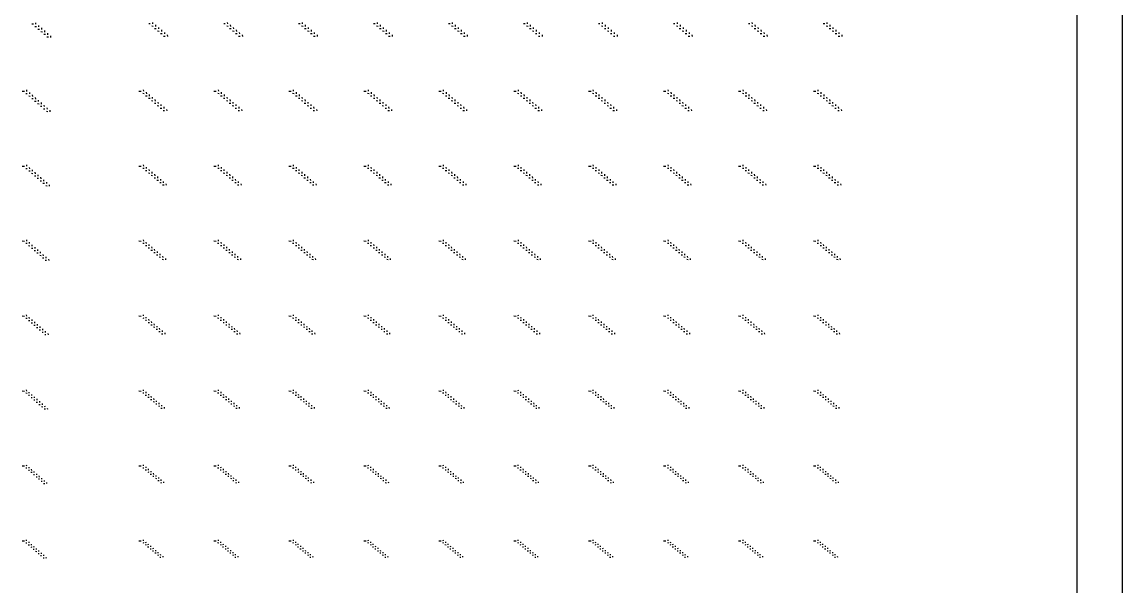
# Model space of a CAD drawing. Extents: x 0 to 300000, y 0 to 300000.
# Drawn here: x 226620 to 300000, y 75286 to 112912 of the extents above; entities that cross this region are included whole.
import ezdxf

# ---------------------------------------------------------------- set-up
doc = ezdxf.new("R2010")
doc.units = 0

msp = doc.modelspace()

# ---------------------------------------------------------------- linework, layer by layer
at = {"color": 7}
for p, q in [((227275, 112795), (227380, 112785)), ((227475, 112620), (227580, 112615)), ((227520, 112865), (227525, 112760)), ((227675, 112445), (227780, 112440)), ((227720, 112690), (227725, 112585)), ((227920, 112515), (227925, 112410)), ((228120, 112340), (228130, 112235)), ((235075, 112815), (235175, 112810)), ((235275, 112650), (235375, 112640)), ((235315, 112890), (235320, 112785)), ((235470, 112480), (235575, 112475)), ((235515, 112725), (235520, 112620)), ((235670, 112315), (235775, 112305)), ((235715, 112555), (235720, 112450)), ((235915, 112390), (235920, 112285)), ((240075, 112815), (240175, 112810)), ((240275, 112650), (240375, 112640)), ((240315, 112890), (240320, 112785)), ((240470, 112480), (240575, 112475)), ((240515, 112725), (240520, 112620)), ((240670, 112315), (240775, 112305)), ((240715, 112555), (240720, 112450)), ((240915, 112390), (240920, 112285)), ((245075, 112815), (245175, 112810)), ((245275, 112650), (245375, 112640)), ((245315, 112890), (245320, 112785)), ((245470, 112480), (245575, 112475)), ((245515, 112725), (245520, 112620)), ((245670, 112315), (245775, 112305)), ((245715, 112555), (245720, 112450)), ((245915, 112390), (245920, 112285)), ((250075, 112815), (250175, 112810)), ((250275, 112650), (250375, 112640)), ((250315, 112890), (250320, 112785)), ((250470, 112480), (250575, 112475)), ((250515, 112725), (250520, 112620)), ((250670, 112315), (250775, 112305)), ((250715, 112555), (250720, 112450)), ((250915, 112390), (250920, 112285)), ((255075, 112815), (255175, 112810)), ((255275, 112650), (255375, 112640)), ((255315, 112890), (255320, 112785)), ((255470, 112480), (255575, 112475)), ((255515, 112725), (255520, 112620)), ((255670, 112315), (255775, 112305)), ((255715, 112555), (255720, 112450)), ((255915, 112390), (255920, 112285)), ((260075, 112815), (260175, 112810)), ((260275, 112650), (260375, 112640)), ((260315, 112890), (260320, 112785)), ((260470, 112480), (260575, 112475)), ((260515, 112725), (260520, 112620)), ((260670, 112315), (260775, 112305)), ((260715, 112555), (260720, 112450)), ((260915, 112390), (260920, 112285)), ((265075, 112815), (265175, 112810)), ((265275, 112650), (265375, 112640)), ((265315, 112890), (265320, 112785)), ((265470, 112480), (265575, 112475)), ((265515, 112725), (265520, 112620)), ((265670, 112315), (265775, 112305)), ((265715, 112555), (265720, 112450)), ((265915, 112390), (265920, 112285)), ((270075, 112815), (270175, 112810)), ((270275, 112650), (270375, 112640)), ((270315, 112890), (270320, 112785)), ((270470, 112480), (270575, 112475)), ((270515, 112725), (270520, 112620)), ((270670, 112315), (270775, 112305)), ((270715, 112555), (270720, 112450)), ((270915, 112390), (270920, 112285)), ((275075, 112815), (275175, 112810)), ((275275, 112650), (275375, 112640)), ((275315, 112890), (275320, 112785)), ((275470, 112480), (275575, 112475)), ((275515, 112725), (275520, 112620)), ((275670, 112315), (275775, 112305)), ((275715, 112555), (275720, 112450)), ((275915, 112390), (275920, 112285)), ((280075, 112815), (280175, 112810)), ((280275, 112650), (280375, 112640)), ((280315, 112890), (280320, 112785)), ((280470, 112480), (280575, 112475)), ((280515, 112725), (280520, 112620)), ((280670, 112315), (280775, 112305)), ((280715, 112555), (280720, 112450)), ((280915, 112390), (280920, 112285)), ((227880, 112270), (227985, 112265)), ((228080, 112095), (228185, 112090)), ((228280, 111920), (228385, 111915)), ((228320, 112165), (228330, 112060)), ((228520, 111990), (228530, 111885)), ((235870, 112145), (235975, 112135)), ((236070, 111975), (236175, 111970)), ((236115, 112220), (236120, 112115)), ((236315, 112055), (236320, 111950)), ((240870, 112145), (240975, 112135)), ((241070, 111975), (241175, 111970)), ((241115, 112220), (241120, 112115)), ((241315, 112055), (241320, 111950)), ((245870, 112145), (245975, 112135)), ((246070, 111975), (246175, 111970)), ((246115, 112220), (246120, 112115)), ((246315, 112055), (246320, 111950)), ((250870, 112145), (250975, 112135)), ((251070, 111975), (251175, 111970)), ((251115, 112220), (251120, 112115)), ((251315, 112055), (251320, 111950)), ((255870, 112145), (255975, 112135)), ((256070, 111975), (256175, 111970)), ((256115, 112220), (256120, 112115)), ((256315, 112055), (256320, 111950)), ((260870, 112145), (260975, 112135)), ((261070, 111975), (261175, 111970)), ((261115, 112220), (261120, 112115)), ((261315, 112055), (261320, 111950)), ((265870, 112145), (265975, 112135)), ((266070, 111975), (266175, 111970)), ((266115, 112220), (266120, 112115)), ((266315, 112055), (266320, 111950)), ((270870, 112145), (270975, 112135)), ((271070, 111975), (271175, 111970)), ((271115, 112220), (271120, 112115)), ((271315, 112055), (271320, 111950)), ((275870, 112145), (275975, 112135)), ((276070, 111975), (276175, 111970)), ((276115, 112220), (276120, 112115)), ((276315, 112055), (276320, 111950)), ((280870, 112145), (280975, 112135)), ((281070, 111975), (281175, 111970)), ((281115, 112220), (281120, 112115)), ((281315, 112055), (281320, 111950)), ((226620, 108305), (226780, 108295)), ((226875, 108150), (226975, 108140)), ((226915, 108385), (226920, 108285)), ((227070, 107980), (227170, 107970)), ((227110, 108215), (227115, 108115)), ((227305, 108045), (227310, 107945)), ((227500, 107875), (227510, 107775)), ((234420, 108305), (234580, 108295)), ((234675, 108155), (234770, 108150)), ((234710, 108390), (234720, 108290)), ((234865, 107990), (234965, 107985)), ((234905, 108230), (234915, 108130)), ((235100, 108065), (235110, 107965)), ((235295, 107900), (235305, 107800)), ((239420, 108305), (239580, 108295)), ((239675, 108155), (239770, 108150)), ((239710, 108390), (239720, 108290)), ((239865, 107990), (239965, 107985)), ((239905, 108230), (239915, 108130)), ((240100, 108065), (240110, 107965)), ((240295, 107900), (240305, 107800)), ((244420, 108305), (244580, 108295)), ((244675, 108155), (244770, 108150)), ((244710, 108390), (244720, 108290)), ((244865, 107990), (244965, 107985)), ((244905, 108230), (244915, 108130)), ((245100, 108065), (245110, 107965)), ((245295, 107900), (245305, 107800)), ((249420, 108305), (249580, 108295)), ((249675, 108155), (249770, 108150)), ((249710, 108390), (249720, 108290)), ((249865, 107990), (249965, 107985)), ((249905, 108230), (249915, 108130)), ((250100, 108065), (250110, 107965)), ((250295, 107900), (250305, 107800)), ((254420, 108305), (254580, 108295)), ((254675, 108155), (254770, 108150)), ((254710, 108390), (254720, 108290)), ((254865, 107990), (254965, 107985)), ((254905, 108230), (254915, 108130)), ((255100, 108065), (255110, 107965)), ((255295, 107900), (255305, 107800)), ((259420, 108305), (259580, 108295)), ((259675, 108155), (259770, 108150)), ((259710, 108390), (259720, 108290)), ((259865, 107990), (259965, 107985)), ((259905, 108230), (259915, 108130)), ((260100, 108065), (260110, 107965)), ((260295, 107900), (260305, 107800)), ((264420, 108305), (264580, 108295)), ((264675, 108155), (264770, 108150)), ((264710, 108390), (264720, 108290)), ((264865, 107990), (264965, 107985)), ((264905, 108230), (264915, 108130)), ((265100, 108065), (265110, 107965)), ((265295, 107900), (265305, 107800)), ((269420, 108305), (269580, 108295)), ((269675, 108155), (269770, 108150)), ((269710, 108390), (269720, 108290)), ((269865, 107990), (269965, 107985)), ((269905, 108230), (269915, 108130)), ((270100, 108065), (270110, 107965)), ((270295, 107900), (270305, 107800)), ((274420, 108305), (274580, 108295)), ((274675, 108155), (274770, 108150)), ((274710, 108390), (274720, 108290)), ((274865, 107990), (274965, 107985)), ((274905, 108230), (274915, 108130)), ((275100, 108065), (275110, 107965)), ((275295, 107900), (275305, 107800)), ((279420, 108305), (279580, 108295)), ((279675, 108155), (279770, 108150)), ((279710, 108390), (279720, 108290)), ((279865, 107990), (279965, 107985)), ((279905, 108230), (279915, 108130)), ((280100, 108065), (280110, 107965)), ((280295, 107900), (280305, 107800)), ((227265, 107810), (227365, 107800)), ((227460, 107640), (227560, 107630)), ((227655, 107470), (227755, 107460)), ((227695, 107705), (227705, 107605)), ((227850, 107300), (227950, 107290)), ((227890, 107535), (227900, 107435)), ((228085, 107365), (228095, 107265)), ((228285, 107195), (228290, 107095)), ((235060, 107830), (235160, 107820)), ((235255, 107665), (235355, 107660)), ((235450, 107500), (235550, 107495)), ((235490, 107740), (235500, 107640)), ((235645, 107340), (235745, 107330)), ((235685, 107575), (235695, 107475)), ((235840, 107175), (235940, 107170)), ((235880, 107410), (235890, 107310)), ((236075, 107250), (236085, 107150)), ((240060, 107830), (240160, 107820)), ((240255, 107665), (240355, 107660)), ((240450, 107500), (240550, 107495)), ((240490, 107740), (240500, 107640)), ((240645, 107340), (240745, 107330)), ((240685, 107575), (240695, 107475)), ((240840, 107175), (240940, 107170)), ((240880, 107410), (240890, 107310)), ((241075, 107250), (241085, 107150)), ((245060, 107830), (245160, 107820)), ((245255, 107665), (245355, 107660)), ((245450, 107500), (245550, 107495)), ((245490, 107740), (245500, 107640)), ((245645, 107340), (245745, 107330)), ((245685, 107575), (245695, 107475)), ((245840, 107175), (245940, 107170)), ((245880, 107410), (245890, 107310)), ((246075, 107250), (246085, 107150)), ((250060, 107830), (250160, 107820)), ((250255, 107665), (250355, 107660)), ((250450, 107500), (250550, 107495)), ((250490, 107740), (250500, 107640)), ((250645, 107340), (250745, 107330)), ((250685, 107575), (250695, 107475)), ((250840, 107175), (250940, 107170)), ((250880, 107410), (250890, 107310)), ((251075, 107250), (251085, 107150)), ((255060, 107830), (255160, 107820)), ((255255, 107665), (255355, 107660)), ((255450, 107500), (255550, 107495)), ((255490, 107740), (255500, 107640)), ((255645, 107340), (255745, 107330)), ((255685, 107575), (255695, 107475)), ((255840, 107175), (255940, 107170)), ((255880, 107410), (255890, 107310)), ((256075, 107250), (256085, 107150)), ((260060, 107830), (260160, 107820)), ((260255, 107665), (260355, 107660)), ((260450, 107500), (260550, 107495)), ((260490, 107740), (260500, 107640)), ((260645, 107340), (260745, 107330)), ((260685, 107575), (260695, 107475)), ((260840, 107175), (260940, 107170)), ((260880, 107410), (260890, 107310)), ((261075, 107250), (261085, 107150)), ((265060, 107830), (265160, 107820)), ((265255, 107665), (265355, 107660)), ((265450, 107500), (265550, 107495)), ((265490, 107740), (265500, 107640)), ((265645, 107340), (265745, 107330)), ((265685, 107575), (265695, 107475)), ((265840, 107175), (265940, 107170)), ((265880, 107410), (265890, 107310)), ((266075, 107250), (266085, 107150)), ((270060, 107830), (270160, 107820)), ((270255, 107665), (270355, 107660)), ((270450, 107500), (270550, 107495)), ((270490, 107740), (270500, 107640)), ((270645, 107340), (270745, 107330)), ((270685, 107575), (270695, 107475)), ((270840, 107175), (270940, 107170)), ((270880, 107410), (270890, 107310)), ((271075, 107250), (271085, 107150)), ((275060, 107830), (275160, 107820)), ((275255, 107665), (275355, 107660)), ((275450, 107500), (275550, 107495)), ((275490, 107740), (275500, 107640)), ((275645, 107340), (275745, 107330)), ((275685, 107575), (275695, 107475)), ((275840, 107175), (275940, 107170)), ((275880, 107410), (275890, 107310)), ((276075, 107250), (276085, 107150)), ((280060, 107830), (280160, 107820)), ((280255, 107665), (280355, 107660)), ((280450, 107500), (280550, 107495)), ((280490, 107740), (280500, 107640)), ((280645, 107340), (280745, 107330)), ((280685, 107575), (280695, 107475)), ((280840, 107175), (280940, 107170)), ((280880, 107410), (280890, 107310)), ((281075, 107250), (281085, 107150)), ((228050, 107130), (228145, 107120)), ((228245, 106960), (228345, 106950)), ((228480, 107025), (228485, 106925)), ((236035, 107010), (236135, 107005)), ((236270, 107085), (236280, 106985)), ((241035, 107010), (241135, 107005)), ((241270, 107085), (241280, 106985)), ((246035, 107010), (246135, 107005)), ((246270, 107085), (246280, 106985)), ((251035, 107010), (251135, 107005)), ((251270, 107085), (251280, 106985)), ((256035, 107010), (256135, 107005)), ((256270, 107085), (256280, 106985)), ((261035, 107010), (261135, 107005)), ((261270, 107085), (261280, 106985)), ((266035, 107010), (266135, 107005)), ((266270, 107085), (266280, 106985)), ((271035, 107010), (271135, 107005)), ((271270, 107085), (271280, 106985)), ((276035, 107010), (276135, 107005)), ((276270, 107085), (276280, 106985)), ((281035, 107010), (281135, 107005)), ((281270, 107085), (281280, 106985)), ((226620, 103305), (226780, 103295)), ((226875, 103150), (226970, 103145)), ((226910, 103380), (226920, 103285)), ((227065, 102985), (227160, 102980)), ((227100, 103215), (227110, 103120)), ((227255, 102820), (227350, 102815)), ((227290, 103050), (227300, 102955)), ((227485, 102885), (227490, 102790)), ((234420, 103305), (234580, 103295)), ((234675, 103160), (234765, 103155)), ((234710, 103390), (234715, 103295)), ((234860, 103000), (234955, 102995)), ((234900, 103230), (234905, 103135)), ((235050, 102840), (235145, 102835)), ((235090, 103070), (235095, 102975)), ((235280, 102910), (235285, 102815)), ((235470, 102750), (235475, 102660)), ((239420, 103305), (239580, 103295)), ((239675, 103160), (239765, 103155)), ((239710, 103390), (239715, 103295)), ((239860, 103000), (239955, 102995)), ((239900, 103230), (239905, 103135)), ((240050, 102840), (240145, 102835)), ((240090, 103070), (240095, 102975)), ((240280, 102910), (240285, 102815)), ((240470, 102750), (240475, 102660)), ((244420, 103305), (244580, 103295)), ((244675, 103160), (244765, 103155)), ((244710, 103390), (244715, 103295)), ((244860, 103000), (244955, 102995)), ((244900, 103230), (244905, 103135)), ((245050, 102840), (245145, 102835)), ((245090, 103070), (245095, 102975)), ((245280, 102910), (245285, 102815)), ((245470, 102750), (245475, 102660)), ((249420, 103305), (249580, 103295)), ((249675, 103160), (249765, 103155)), ((249710, 103390), (249715, 103295)), ((249860, 103000), (249955, 102995)), ((249900, 103230), (249905, 103135)), ((250050, 102840), (250145, 102835)), ((250090, 103070), (250095, 102975)), ((250280, 102910), (250285, 102815)), ((250470, 102750), (250475, 102660)), ((254420, 103305), (254580, 103295)), ((254675, 103160), (254765, 103155)), ((254710, 103390), (254715, 103295)), ((254860, 103000), (254955, 102995)), ((254900, 103230), (254905, 103135)), ((255050, 102840), (255145, 102835)), ((255090, 103070), (255095, 102975)), ((255280, 102910), (255285, 102815)), ((255470, 102750), (255475, 102660)), ((259420, 103305), (259580, 103295)), ((259675, 103160), (259765, 103155)), ((259710, 103390), (259715, 103295)), ((259860, 103000), (259955, 102995)), ((259900, 103230), (259905, 103135)), ((260050, 102840), (260145, 102835)), ((260090, 103070), (260095, 102975)), ((260280, 102910), (260285, 102815)), ((260470, 102750), (260475, 102660)), ((264420, 103305), (264580, 103295)), ((264675, 103160), (264765, 103155)), ((264710, 103390), (264715, 103295)), ((264860, 103000), (264955, 102995)), ((264900, 103230), (264905, 103135)), ((265050, 102840), (265145, 102835)), ((265090, 103070), (265095, 102975)), ((265280, 102910), (265285, 102815)), ((265470, 102750), (265475, 102660)), ((269420, 103305), (269580, 103295)), ((269675, 103160), (269765, 103155)), ((269710, 103390), (269715, 103295)), ((269860, 103000), (269955, 102995)), ((269900, 103230), (269905, 103135)), ((270050, 102840), (270145, 102835)), ((270090, 103070), (270095, 102975)), ((270280, 102910), (270285, 102815)), ((270470, 102750), (270475, 102660)), ((274420, 103305), (274580, 103295)), ((274675, 103160), (274765, 103155)), ((274710, 103390), (274715, 103295)), ((274860, 103000), (274955, 102995)), ((274900, 103230), (274905, 103135)), ((275050, 102840), (275145, 102835)), ((275090, 103070), (275095, 102975)), ((275280, 102910), (275285, 102815)), ((275470, 102750), (275475, 102660)), ((279420, 103305), (279580, 103295)), ((279675, 103160), (279765, 103155)), ((279710, 103390), (279715, 103295)), ((279860, 103000), (279955, 102995)), ((279900, 103230), (279905, 103135)), ((280050, 102840), (280145, 102835)), ((280090, 103070), (280095, 102975)), ((280280, 102910), (280285, 102815)), ((280470, 102750), (280475, 102660)), ((227445, 102655), (227540, 102650)), ((227635, 102490), (227730, 102485)), ((227675, 102720), (227680, 102625)), ((227825, 102325), (227920, 102320)), ((227865, 102555), (227870, 102460)), ((228015, 102160), (228110, 102155)), ((228055, 102390), (228060, 102295)), ((228245, 102225), (228250, 102130)), ((228435, 102055), (228440, 101960)), ((235240, 102685), (235335, 102675)), ((235430, 102525), (235525, 102515)), ((235620, 102365), (235715, 102360)), ((235660, 102595), (235665, 102500)), ((235810, 102205), (235905, 102200)), ((235850, 102435), (235855, 102340)), ((236000, 102045), (236095, 102040)), ((236040, 102275), (236045, 102180)), ((236225, 102115), (236235, 102020)), ((240240, 102685), (240335, 102675)), ((240430, 102525), (240525, 102515)), ((240620, 102365), (240715, 102360)), ((240660, 102595), (240665, 102500)), ((240810, 102205), (240905, 102200)), ((240850, 102435), (240855, 102340)), ((241000, 102045), (241095, 102040)), ((241040, 102275), (241045, 102180)), ((241225, 102115), (241235, 102020)), ((245240, 102685), (245335, 102675)), ((245430, 102525), (245525, 102515)), ((245620, 102365), (245715, 102360)), ((245660, 102595), (245665, 102500)), ((245810, 102205), (245905, 102200)), ((245850, 102435), (245855, 102340)), ((246000, 102045), (246095, 102040)), ((246040, 102275), (246045, 102180)), ((246225, 102115), (246235, 102020)), ((250240, 102685), (250335, 102675)), ((250430, 102525), (250525, 102515)), ((250620, 102365), (250715, 102360)), ((250660, 102595), (250665, 102500)), ((250810, 102205), (250905, 102200)), ((250850, 102435), (250855, 102340)), ((251000, 102045), (251095, 102040)), ((251040, 102275), (251045, 102180)), ((251225, 102115), (251235, 102020)), ((255240, 102685), (255335, 102675)), ((255430, 102525), (255525, 102515)), ((255620, 102365), (255715, 102360)), ((255660, 102595), (255665, 102500)), ((255810, 102205), (255905, 102200)), ((255850, 102435), (255855, 102340)), ((256000, 102045), (256095, 102040)), ((256040, 102275), (256045, 102180)), ((256225, 102115), (256235, 102020)), ((260240, 102685), (260335, 102675)), ((260430, 102525), (260525, 102515)), ((260620, 102365), (260715, 102360)), ((260660, 102595), (260665, 102500)), ((260810, 102205), (260905, 102200)), ((260850, 102435), (260855, 102340)), ((261000, 102045), (261095, 102040)), ((261040, 102275), (261045, 102180)), ((261225, 102115), (261235, 102020)), ((265240, 102685), (265335, 102675)), ((265430, 102525), (265525, 102515)), ((265620, 102365), (265715, 102360)), ((265660, 102595), (265665, 102500)), ((265810, 102205), (265905, 102200)), ((265850, 102435), (265855, 102340)), ((266000, 102045), (266095, 102040)), ((266040, 102275), (266045, 102180)), ((266225, 102115), (266235, 102020)), ((270240, 102685), (270335, 102675)), ((270430, 102525), (270525, 102515)), ((270620, 102365), (270715, 102360)), ((270660, 102595), (270665, 102500)), ((270810, 102205), (270905, 102200)), ((270850, 102435), (270855, 102340)), ((271000, 102045), (271095, 102040)), ((271040, 102275), (271045, 102180)), ((271225, 102115), (271235, 102020)), ((275240, 102685), (275335, 102675)), ((275430, 102525), (275525, 102515)), ((275620, 102365), (275715, 102360)), ((275660, 102595), (275665, 102500)), ((275810, 102205), (275905, 102200)), ((275850, 102435), (275855, 102340)), ((276000, 102045), (276095, 102040)), ((276040, 102275), (276045, 102180)), ((276225, 102115), (276235, 102020)), ((280240, 102685), (280335, 102675)), ((280430, 102525), (280525, 102515)), ((280620, 102365), (280715, 102360)), ((280660, 102595), (280665, 102500)), ((280810, 102205), (280905, 102200)), ((280850, 102435), (280855, 102340)), ((281000, 102045), (281095, 102040)), ((281040, 102275), (281045, 102180)), ((281225, 102115), (281235, 102020)), ((228205, 101995), (228300, 101985)), ((226910, 98380), (226915, 98290)), ((234710, 98385), (234715, 98295)), ((239710, 98385), (239715, 98295)), ((244710, 98385), (244715, 98295)), ((249710, 98385), (249715, 98295)), ((254710, 98385), (254715, 98295)), ((259710, 98385), (259715, 98295)), ((264710, 98385), (264715, 98295)), ((269710, 98385), (269715, 98295)), ((274710, 98385), (274715, 98295)), ((279710, 98385), (279715, 98295)), ((226620, 98305), (226780, 98295)), ((226875, 98155), (226965, 98150)), ((227060, 97995), (227150, 97990)), ((227095, 98215), (227100, 98130)), ((227245, 97835), (227335, 97830)), ((227280, 98055), (227285, 97965)), ((227430, 97675), (227520, 97665)), ((227465, 97895), (227470, 97805)), ((227650, 97735), (227655, 97645)), ((234420, 98305), (234580, 98295)), ((234670, 98165), (234760, 98160)), ((234855, 98010), (234945, 98005)), ((234890, 98230), (234900, 98140)), ((235040, 97855), (235130, 97850)), ((235075, 98075), (235085, 97985)), ((235225, 97700), (235315, 97695)), ((235260, 97920), (235270, 97830)), ((235445, 97765), (235450, 97675)), ((235630, 97610), (235635, 97520)), ((239420, 98305), (239580, 98295)), ((239670, 98165), (239760, 98160)), ((239855, 98010), (239945, 98005)), ((239890, 98230), (239900, 98140)), ((240040, 97855), (240130, 97850)), ((240075, 98075), (240085, 97985)), ((240225, 97700), (240315, 97695)), ((240260, 97920), (240270, 97830)), ((240445, 97765), (240450, 97675)), ((240630, 97610), (240635, 97520)), ((244420, 98305), (244580, 98295)), ((244670, 98165), (244760, 98160)), ((244855, 98010), (244945, 98005)), ((244890, 98230), (244900, 98140)), ((245040, 97855), (245130, 97850)), ((245075, 98075), (245085, 97985)), ((245225, 97700), (245315, 97695)), ((245260, 97920), (245270, 97830)), ((245445, 97765), (245450, 97675)), ((245630, 97610), (245635, 97520)), ((249420, 98305), (249580, 98295)), ((249670, 98165), (249760, 98160)), ((249855, 98010), (249945, 98005)), ((249890, 98230), (249900, 98140)), ((250040, 97855), (250130, 97850)), ((250075, 98075), (250085, 97985)), ((250225, 97700), (250315, 97695)), ((250260, 97920), (250270, 97830)), ((250445, 97765), (250450, 97675)), ((250630, 97610), (250635, 97520)), ((254420, 98305), (254580, 98295)), ((254670, 98165), (254760, 98160)), ((254855, 98010), (254945, 98005)), ((254890, 98230), (254900, 98140)), ((255040, 97855), (255130, 97850)), ((255075, 98075), (255085, 97985)), ((255225, 97700), (255315, 97695)), ((255260, 97920), (255270, 97830)), ((255445, 97765), (255450, 97675)), ((255630, 97610), (255635, 97520)), ((259420, 98305), (259580, 98295)), ((259670, 98165), (259760, 98160)), ((259855, 98010), (259945, 98005)), ((259890, 98230), (259900, 98140)), ((260040, 97855), (260130, 97850)), ((260075, 98075), (260085, 97985)), ((260225, 97700), (260315, 97695)), ((260260, 97920), (260270, 97830)), ((260445, 97765), (260450, 97675)), ((260630, 97610), (260635, 97520)), ((264420, 98305), (264580, 98295)), ((264670, 98165), (264760, 98160)), ((264855, 98010), (264945, 98005)), ((264890, 98230), (264900, 98140)), ((265040, 97855), (265130, 97850)), ((265075, 98075), (265085, 97985)), ((265225, 97700), (265315, 97695)), ((265260, 97920), (265270, 97830)), ((265445, 97765), (265450, 97675)), ((265630, 97610), (265635, 97520)), ((269420, 98305), (269580, 98295)), ((269670, 98165), (269760, 98160)), ((269855, 98010), (269945, 98005)), ((269890, 98230), (269900, 98140)), ((270040, 97855), (270130, 97850)), ((270075, 98075), (270085, 97985)), ((270225, 97700), (270315, 97695)), ((270260, 97920), (270270, 97830)), ((270445, 97765), (270450, 97675)), ((270630, 97610), (270635, 97520)), ((274420, 98305), (274580, 98295)), ((274670, 98165), (274760, 98160)), ((274855, 98010), (274945, 98005)), ((274890, 98230), (274900, 98140)), ((275040, 97855), (275130, 97850)), ((275075, 98075), (275085, 97985)), ((275225, 97700), (275315, 97695)), ((275260, 97920), (275270, 97830)), ((275445, 97765), (275450, 97675)), ((275630, 97610), (275635, 97520)), ((279420, 98305), (279580, 98295)), ((279670, 98165), (279760, 98160)), ((279855, 98010), (279945, 98005)), ((279890, 98230), (279900, 98140)), ((280040, 97855), (280130, 97850)), ((280075, 98075), (280085, 97985)), ((280225, 97700), (280315, 97695)), ((280260, 97920), (280270, 97830)), ((280445, 97765), (280450, 97675)), ((280630, 97610), (280635, 97520)), ((227615, 97515), (227705, 97505)), ((227800, 97350), (227890, 97345)), ((227835, 97575), (227840, 97485)), ((227985, 97190), (228075, 97185)), ((228020, 97410), (228025, 97320)), ((228170, 97030), (228260, 97025)), ((228205, 97250), (228215, 97160)), ((228390, 97090), (228400, 97000)), ((235410, 97545), (235500, 97540)), ((235595, 97390), (235685, 97385)), ((235780, 97235), (235870, 97230)), ((235815, 97455), (235820, 97365)), ((235965, 97080), (236055, 97075)), ((236000, 97300), (236005, 97210)), ((236185, 97145), (236190, 97055)), ((240410, 97545), (240500, 97540)), ((240595, 97390), (240685, 97385)), ((240780, 97235), (240870, 97230)), ((240815, 97455), (240820, 97365)), ((240965, 97080), (241055, 97075)), ((241000, 97300), (241005, 97210)), ((241185, 97145), (241190, 97055)), ((245410, 97545), (245500, 97540)), ((245595, 97390), (245685, 97385)), ((245780, 97235), (245870, 97230)), ((245815, 97455), (245820, 97365)), ((245965, 97080), (246055, 97075)), ((246000, 97300), (246005, 97210)), ((246185, 97145), (246190, 97055)), ((250410, 97545), (250500, 97540)), ((250595, 97390), (250685, 97385)), ((250780, 97235), (250870, 97230)), ((250815, 97455), (250820, 97365)), ((250965, 97080), (251055, 97075)), ((251000, 97300), (251005, 97210)), ((251185, 97145), (251190, 97055)), ((255410, 97545), (255500, 97540)), ((255595, 97390), (255685, 97385)), ((255780, 97235), (255870, 97230)), ((255815, 97455), (255820, 97365)), ((255965, 97080), (256055, 97075)), ((256000, 97300), (256005, 97210)), ((256185, 97145), (256190, 97055)), ((260410, 97545), (260500, 97540)), ((260595, 97390), (260685, 97385)), ((260780, 97235), (260870, 97230)), ((260815, 97455), (260820, 97365)), ((260965, 97080), (261055, 97075)), ((261000, 97300), (261005, 97210)), ((261185, 97145), (261190, 97055)), ((265410, 97545), (265500, 97540)), ((265595, 97390), (265685, 97385)), ((265780, 97235), (265870, 97230)), ((265815, 97455), (265820, 97365)), ((265965, 97080), (266055, 97075)), ((266000, 97300), (266005, 97210)), ((266185, 97145), (266190, 97055)), ((270410, 97545), (270500, 97540)), ((270595, 97390), (270685, 97385)), ((270780, 97235), (270870, 97230)), ((270815, 97455), (270820, 97365)), ((270965, 97080), (271055, 97075)), ((271000, 97300), (271005, 97210)), ((271185, 97145), (271190, 97055)), ((275410, 97545), (275500, 97540)), ((275595, 97390), (275685, 97385)), ((275780, 97235), (275870, 97230)), ((275815, 97455), (275820, 97365)), ((275965, 97080), (276055, 97075)), ((276000, 97300), (276005, 97210)), ((276185, 97145), (276190, 97055)), ((280410, 97545), (280500, 97540)), ((280595, 97390), (280685, 97385)), ((280780, 97235), (280870, 97230)), ((280815, 97455), (280820, 97365)), ((280965, 97080), (281055, 97075)), ((281000, 97300), (281005, 97210)), ((281185, 97145), (281190, 97055)), ((226620, 93305), (226780, 93295)), ((226905, 93375), (226915, 93290)), ((227085, 93220), (227095, 93135)), ((234420, 93305), (234580, 93295)), ((234705, 93385), (234710, 93300)), ((234885, 93230), (234890, 93150)), ((239420, 93305), (239580, 93295)), ((239705, 93385), (239710, 93300)), ((239885, 93230), (239890, 93150)), ((244420, 93305), (244580, 93295)), ((244705, 93385), (244710, 93300)), ((244885, 93230), (244890, 93150)), ((249420, 93305), (249580, 93295)), ((249705, 93385), (249710, 93300)), ((249885, 93230), (249890, 93150)), ((254420, 93305), (254580, 93295)), ((254705, 93385), (254710, 93300)), ((254885, 93230), (254890, 93150)), ((259420, 93305), (259580, 93295)), ((259705, 93385), (259710, 93300)), ((259885, 93230), (259890, 93150)), ((264420, 93305), (264580, 93295)), ((264705, 93385), (264710, 93300)), ((264885, 93230), (264890, 93150)), ((269420, 93305), (269580, 93295)), ((269705, 93385), (269710, 93300)), ((269885, 93230), (269890, 93150)), ((274420, 93305), (274580, 93295)), ((274705, 93385), (274710, 93300)), ((274885, 93230), (274890, 93150)), ((279420, 93305), (279580, 93295)), ((279705, 93385), (279710, 93300)), ((279885, 93230), (279890, 93150)), ((226875, 93160), (226960, 93155)), ((227055, 93005), (227140, 93000)), ((227235, 92850), (227320, 92840)), ((227265, 93060), (227275, 92980)), ((227415, 92690), (227500, 92685)), ((227445, 92905), (227455, 92820)), ((227595, 92535), (227680, 92530)), ((227630, 92750), (227635, 92665)), ((227810, 92595), (227815, 92510)), ((234670, 93170), (234755, 93165)), ((234850, 93020), (234935, 93010)), ((235030, 92870), (235115, 92860)), ((235065, 93080), (235070, 92995)), ((235210, 92715), (235295, 92710)), ((235245, 92930), (235250, 92845)), ((235390, 92565), (235475, 92560)), ((235425, 92780), (235430, 92695)), ((235605, 92630), (235610, 92545)), ((235780, 92480), (235790, 92395)), ((239670, 93170), (239755, 93165)), ((239850, 93020), (239935, 93010)), ((240030, 92870), (240115, 92860)), ((240065, 93080), (240070, 92995)), ((240210, 92715), (240295, 92710)), ((240245, 92930), (240250, 92845)), ((240390, 92565), (240475, 92560)), ((240425, 92780), (240430, 92695)), ((240605, 92630), (240610, 92545)), ((240780, 92480), (240790, 92395)), ((244670, 93170), (244755, 93165)), ((244850, 93020), (244935, 93010)), ((245030, 92870), (245115, 92860)), ((245065, 93080), (245070, 92995)), ((245210, 92715), (245295, 92710)), ((245245, 92930), (245250, 92845)), ((245390, 92565), (245475, 92560)), ((245425, 92780), (245430, 92695)), ((245605, 92630), (245610, 92545)), ((245780, 92480), (245790, 92395)), ((249670, 93170), (249755, 93165)), ((249850, 93020), (249935, 93010)), ((250030, 92870), (250115, 92860)), ((250065, 93080), (250070, 92995)), ((250210, 92715), (250295, 92710)), ((250245, 92930), (250250, 92845)), ((250390, 92565), (250475, 92560)), ((250425, 92780), (250430, 92695)), ((250605, 92630), (250610, 92545)), ((250780, 92480), (250790, 92395)), ((254670, 93170), (254755, 93165)), ((254850, 93020), (254935, 93010)), ((255030, 92870), (255115, 92860)), ((255065, 93080), (255070, 92995)), ((255210, 92715), (255295, 92710)), ((255245, 92930), (255250, 92845)), ((255390, 92565), (255475, 92560)), ((255425, 92780), (255430, 92695)), ((255605, 92630), (255610, 92545)), ((255780, 92480), (255790, 92395)), ((259670, 93170), (259755, 93165)), ((259850, 93020), (259935, 93010)), ((260030, 92870), (260115, 92860)), ((260065, 93080), (260070, 92995)), ((260210, 92715), (260295, 92710)), ((260245, 92930), (260250, 92845)), ((260390, 92565), (260475, 92560)), ((260425, 92780), (260430, 92695)), ((260605, 92630), (260610, 92545)), ((260780, 92480), (260790, 92395)), ((264670, 93170), (264755, 93165)), ((264850, 93020), (264935, 93010)), ((265030, 92870), (265115, 92860)), ((265065, 93080), (265070, 92995)), ((265210, 92715), (265295, 92710)), ((265245, 92930), (265250, 92845)), ((265390, 92565), (265475, 92560)), ((265425, 92780), (265430, 92695)), ((265605, 92630), (265610, 92545)), ((265780, 92480), (265790, 92395)), ((269670, 93170), (269755, 93165)), ((269850, 93020), (269935, 93010)), ((270030, 92870), (270115, 92860)), ((270065, 93080), (270070, 92995)), ((270210, 92715), (270295, 92710)), ((270245, 92930), (270250, 92845)), ((270390, 92565), (270475, 92560)), ((270425, 92780), (270430, 92695)), ((270605, 92630), (270610, 92545)), ((270780, 92480), (270790, 92395)), ((274670, 93170), (274755, 93165)), ((274850, 93020), (274935, 93010)), ((275030, 92870), (275115, 92860)), ((275065, 93080), (275070, 92995)), ((275210, 92715), (275295, 92710)), ((275245, 92930), (275250, 92845)), ((275390, 92565), (275475, 92560)), ((275425, 92780), (275430, 92695)), ((275605, 92630), (275610, 92545)), ((275780, 92480), (275790, 92395)), ((279670, 93170), (279755, 93165)), ((279850, 93020), (279935, 93010)), ((280030, 92870), (280115, 92860)), ((280065, 93080), (280070, 92995)), ((280210, 92715), (280295, 92710)), ((280245, 92930), (280250, 92845)), ((280390, 92565), (280475, 92560)), ((280425, 92780), (280430, 92695)), ((280605, 92630), (280610, 92545)), ((280780, 92480), (280790, 92395)), ((227775, 92380), (227860, 92370)), ((227955, 92220), (228040, 92215)), ((227990, 92435), (227995, 92350)), ((228135, 92065), (228220, 92060)), ((228170, 92280), (228175, 92195)), ((228350, 92125), (228355, 92040)), ((235570, 92415), (235655, 92410)), ((235750, 92265), (235835, 92260)), ((235930, 92115), (236015, 92110)), ((235960, 92330), (235965, 92245)), ((236140, 92180), (236145, 92095)), ((240570, 92415), (240655, 92410)), ((240750, 92265), (240835, 92260)), ((240930, 92115), (241015, 92110)), ((240960, 92330), (240965, 92245)), ((241140, 92180), (241145, 92095)), ((245570, 92415), (245655, 92410)), ((245750, 92265), (245835, 92260)), ((245930, 92115), (246015, 92110)), ((245960, 92330), (245965, 92245)), ((246140, 92180), (246145, 92095)), ((250570, 92415), (250655, 92410)), ((250750, 92265), (250835, 92260)), ((250930, 92115), (251015, 92110)), ((250960, 92330), (250965, 92245)), ((251140, 92180), (251145, 92095)), ((255570, 92415), (255655, 92410)), ((255750, 92265), (255835, 92260)), ((255930, 92115), (256015, 92110)), ((255960, 92330), (255965, 92245)), ((256140, 92180), (256145, 92095)), ((260570, 92415), (260655, 92410)), ((260750, 92265), (260835, 92260)), ((260930, 92115), (261015, 92110)), ((260960, 92330), (260965, 92245)), ((261140, 92180), (261145, 92095)), ((265570, 92415), (265655, 92410)), ((265750, 92265), (265835, 92260)), ((265930, 92115), (266015, 92110)), ((265960, 92330), (265965, 92245)), ((266140, 92180), (266145, 92095)), ((270570, 92415), (270655, 92410)), ((270750, 92265), (270835, 92260)), ((270930, 92115), (271015, 92110)), ((270960, 92330), (270965, 92245)), ((271140, 92180), (271145, 92095)), ((275570, 92415), (275655, 92410)), ((275750, 92265), (275835, 92260)), ((275930, 92115), (276015, 92110)), ((275960, 92330), (275965, 92245)), ((276140, 92180), (276145, 92095)), ((280570, 92415), (280655, 92410)), ((280750, 92265), (280835, 92260)), ((280930, 92115), (281015, 92110)), ((280960, 92330), (280965, 92245)), ((281140, 92180), (281145, 92095)), ((226620, 88305), (226780, 88295)), ((226875, 88165), (226955, 88160)), ((226905, 88375), (226910, 88295)), ((227080, 88220), (227085, 88140)), ((227255, 88070), (227260, 87990)), ((234420, 88305), (234580, 88295)), ((234670, 88175), (234750, 88165)), ((234705, 88380), (234710, 88300)), ((234880, 88235), (234885, 88155)), ((235050, 88085), (235055, 88010)), ((239420, 88305), (239580, 88295)), ((239670, 88175), (239750, 88165)), ((239705, 88380), (239710, 88300)), ((239880, 88235), (239885, 88155)), ((240050, 88085), (240055, 88010)), ((244420, 88305), (244580, 88295)), ((244670, 88175), (244750, 88165)), ((244705, 88380), (244710, 88300)), ((244880, 88235), (244885, 88155)), ((245050, 88085), (245055, 88010)), ((249420, 88305), (249580, 88295)), ((249670, 88175), (249750, 88165)), ((249705, 88380), (249710, 88300)), ((249880, 88235), (249885, 88155)), ((250050, 88085), (250055, 88010)), ((254420, 88305), (254580, 88295)), ((254670, 88175), (254750, 88165)), ((254705, 88380), (254710, 88300)), ((254880, 88235), (254885, 88155)), ((255050, 88085), (255055, 88010)), ((259420, 88305), (259580, 88295)), ((259670, 88175), (259750, 88165)), ((259705, 88380), (259710, 88300)), ((259880, 88235), (259885, 88155)), ((260050, 88085), (260055, 88010)), ((264420, 88305), (264580, 88295)), ((264670, 88175), (264750, 88165)), ((264705, 88380), (264710, 88300)), ((264880, 88235), (264885, 88155)), ((265050, 88085), (265055, 88010)), ((269420, 88305), (269580, 88295)), ((269670, 88175), (269750, 88165)), ((269705, 88380), (269710, 88300)), ((269880, 88235), (269885, 88155)), ((270050, 88085), (270055, 88010)), ((274420, 88305), (274580, 88295)), ((274670, 88175), (274750, 88165)), ((274705, 88380), (274710, 88300)), ((274880, 88235), (274885, 88155)), ((275050, 88085), (275055, 88010)), ((279420, 88305), (279580, 88295)), ((279670, 88175), (279750, 88165)), ((279705, 88380), (279710, 88300)), ((279880, 88235), (279885, 88155)), ((280050, 88085), (280055, 88010)), ((227050, 88015), (227130, 88010)), ((227225, 87860), (227305, 87855)), ((227400, 87710), (227480, 87705)), ((227430, 87915), (227435, 87835)), ((227575, 87555), (227655, 87550)), ((227605, 87765), (227610, 87685)), ((227750, 87405), (227830, 87400)), ((227780, 87610), (227785, 87530)), ((227955, 87460), (227960, 87380)), ((234845, 88025), (234925, 88020)), ((235020, 87880), (235100, 87875)), ((235195, 87735), (235275, 87730)), ((235225, 87940), (235230, 87860)), ((235370, 87590), (235450, 87580)), ((235400, 87795), (235405, 87715)), ((235545, 87440), (235625, 87435)), ((235575, 87650), (235580, 87570)), ((235750, 87505), (235755, 87425)), ((235925, 87355), (235930, 87275)), ((239845, 88025), (239925, 88020)), ((240020, 87880), (240100, 87875)), ((240195, 87735), (240275, 87730)), ((240225, 87940), (240230, 87860)), ((240370, 87590), (240450, 87580)), ((240400, 87795), (240405, 87715)), ((240545, 87440), (240625, 87435)), ((240575, 87650), (240580, 87570)), ((240750, 87505), (240755, 87425)), ((240925, 87355), (240930, 87275)), ((244845, 88025), (244925, 88020)), ((245020, 87880), (245100, 87875)), ((245195, 87735), (245275, 87730)), ((245225, 87940), (245230, 87860)), ((245370, 87590), (245450, 87580)), ((245400, 87795), (245405, 87715)), ((245545, 87440), (245625, 87435)), ((245575, 87650), (245580, 87570)), ((245750, 87505), (245755, 87425)), ((245925, 87355), (245930, 87275)), ((249845, 88025), (249925, 88020)), ((250020, 87880), (250100, 87875)), ((250195, 87735), (250275, 87730)), ((250225, 87940), (250230, 87860)), ((250370, 87590), (250450, 87580)), ((250400, 87795), (250405, 87715)), ((250545, 87440), (250625, 87435)), ((250575, 87650), (250580, 87570)), ((250750, 87505), (250755, 87425)), ((250925, 87355), (250930, 87275)), ((254845, 88025), (254925, 88020)), ((255020, 87880), (255100, 87875)), ((255195, 87735), (255275, 87730)), ((255225, 87940), (255230, 87860)), ((255370, 87590), (255450, 87580)), ((255400, 87795), (255405, 87715)), ((255545, 87440), (255625, 87435)), ((255575, 87650), (255580, 87570)), ((255750, 87505), (255755, 87425)), ((255925, 87355), (255930, 87275)), ((259845, 88025), (259925, 88020)), ((260020, 87880), (260100, 87875)), ((260195, 87735), (260275, 87730)), ((260225, 87940), (260230, 87860)), ((260370, 87590), (260450, 87580)), ((260400, 87795), (260405, 87715)), ((260545, 87440), (260625, 87435)), ((260575, 87650), (260580, 87570)), ((260750, 87505), (260755, 87425)), ((260925, 87355), (260930, 87275)), ((264845, 88025), (264925, 88020)), ((265020, 87880), (265100, 87875)), ((265195, 87735), (265275, 87730)), ((265225, 87940), (265230, 87860)), ((265370, 87590), (265450, 87580)), ((265400, 87795), (265405, 87715)), ((265545, 87440), (265625, 87435)), ((265575, 87650), (265580, 87570)), ((265750, 87505), (265755, 87425)), ((265925, 87355), (265930, 87275)), ((269845, 88025), (269925, 88020)), ((270020, 87880), (270100, 87875)), ((270195, 87735), (270275, 87730)), ((270225, 87940), (270230, 87860)), ((270370, 87590), (270450, 87580)), ((270400, 87795), (270405, 87715)), ((270545, 87440), (270625, 87435)), ((270575, 87650), (270580, 87570)), ((270750, 87505), (270755, 87425)), ((270925, 87355), (270930, 87275)), ((274845, 88025), (274925, 88020)), ((275020, 87880), (275100, 87875)), ((275195, 87735), (275275, 87730)), ((275225, 87940), (275230, 87860)), ((275370, 87590), (275450, 87580)), ((275400, 87795), (275405, 87715)), ((275545, 87440), (275625, 87435)), ((275575, 87650), (275580, 87570)), ((275750, 87505), (275755, 87425)), ((275925, 87355), (275930, 87275)), ((279845, 88025), (279925, 88020)), ((280020, 87880), (280100, 87875)), ((280195, 87735), (280275, 87730)), ((280225, 87940), (280230, 87860)), ((280370, 87590), (280450, 87580)), ((280400, 87795), (280405, 87715)), ((280545, 87440), (280625, 87435)), ((280575, 87650), (280580, 87570)), ((280750, 87505), (280755, 87425)), ((280925, 87355), (280930, 87275)), ((227925, 87255), (228005, 87245)), ((228100, 87100), (228180, 87095)), ((228130, 87310), (228135, 87230)), ((228305, 87155), (228310, 87075)), ((235720, 87295), (235800, 87290)), ((235890, 87150), (235970, 87145)), ((236100, 87210), (236105, 87130)), ((240720, 87295), (240800, 87290)), ((240890, 87150), (240970, 87145)), ((241100, 87210), (241105, 87130)), ((245720, 87295), (245800, 87290)), ((245890, 87150), (245970, 87145)), ((246100, 87210), (246105, 87130)), ((250720, 87295), (250800, 87290)), ((250890, 87150), (250970, 87145)), ((251100, 87210), (251105, 87130)), ((255720, 87295), (255800, 87290)), ((255890, 87150), (255970, 87145)), ((256100, 87210), (256105, 87130)), ((260720, 87295), (260800, 87290)), ((260890, 87150), (260970, 87145)), ((261100, 87210), (261105, 87130)), ((265720, 87295), (265800, 87290)), ((265890, 87150), (265970, 87145)), ((266100, 87210), (266105, 87130)), ((270720, 87295), (270800, 87290)), ((270890, 87150), (270970, 87145)), ((271100, 87210), (271105, 87130)), ((275720, 87295), (275800, 87290)), ((275890, 87150), (275970, 87145)), ((276100, 87210), (276105, 87130)), ((280720, 87295), (280800, 87290)), ((280890, 87150), (280970, 87145)), ((281100, 87210), (281105, 87130)), ((226620, 83305), (226780, 83295)), ((226875, 83170), (226950, 83165)), ((226900, 83370), (226910, 83295)), ((227045, 83025), (227120, 83015)), ((227070, 83220), (227075, 83145)), ((227240, 83075), (227245, 83000)), ((227410, 82925), (227415, 82850)), ((234420, 83305), (234580, 83295)), ((234670, 83175), (234745, 83170)), ((234700, 83375), (234705, 83300)), ((234840, 83035), (234915, 83030)), ((234870, 83235), (234875, 83160)), ((235040, 83095), (235045, 83020)), ((235210, 82950), (235215, 82875)), ((239420, 83305), (239580, 83295)), ((239670, 83175), (239745, 83170)), ((239700, 83375), (239705, 83300)), ((239840, 83035), (239915, 83030)), ((239870, 83235), (239875, 83160)), ((240040, 83095), (240045, 83020)), ((240210, 82950), (240215, 82875)), ((244420, 83305), (244580, 83295)), ((244670, 83175), (244745, 83170)), ((244700, 83375), (244705, 83300)), ((244840, 83035), (244915, 83030)), ((244870, 83235), (244875, 83160)), ((245040, 83095), (245045, 83020)), ((245210, 82950), (245215, 82875)), ((249420, 83305), (249580, 83295)), ((249670, 83175), (249745, 83170)), ((249700, 83375), (249705, 83300)), ((249840, 83035), (249915, 83030)), ((249870, 83235), (249875, 83160)), ((250040, 83095), (250045, 83020)), ((250210, 82950), (250215, 82875)), ((254420, 83305), (254580, 83295)), ((254670, 83175), (254745, 83170)), ((254700, 83375), (254705, 83300)), ((254840, 83035), (254915, 83030)), ((254870, 83235), (254875, 83160)), ((255040, 83095), (255045, 83020)), ((255210, 82950), (255215, 82875)), ((259420, 83305), (259580, 83295)), ((259670, 83175), (259745, 83170)), ((259700, 83375), (259705, 83300)), ((259840, 83035), (259915, 83030)), ((259870, 83235), (259875, 83160)), ((260040, 83095), (260045, 83020)), ((260210, 82950), (260215, 82875)), ((264420, 83305), (264580, 83295)), ((264670, 83175), (264745, 83170)), ((264700, 83375), (264705, 83300)), ((264840, 83035), (264915, 83030)), ((264870, 83235), (264875, 83160)), ((265040, 83095), (265045, 83020)), ((265210, 82950), (265215, 82875)), ((269420, 83305), (269580, 83295)), ((269670, 83175), (269745, 83170)), ((269700, 83375), (269705, 83300)), ((269840, 83035), (269915, 83030)), ((269870, 83235), (269875, 83160)), ((270040, 83095), (270045, 83020)), ((270210, 82950), (270215, 82875)), ((274420, 83305), (274580, 83295)), ((274670, 83175), (274745, 83170)), ((274700, 83375), (274705, 83300)), ((274840, 83035), (274915, 83030)), ((274870, 83235), (274875, 83160)), ((275040, 83095), (275045, 83020)), ((275210, 82950), (275215, 82875)), ((279420, 83305), (279580, 83295)), ((279670, 83175), (279745, 83170)), ((279700, 83375), (279705, 83300)), ((279840, 83035), (279915, 83030)), ((279870, 83235), (279875, 83160)), ((280040, 83095), (280045, 83020)), ((280210, 82950), (280215, 82875)), ((227215, 82875), (227290, 82870)), ((227385, 82725), (227460, 82720)), ((227555, 82580), (227630, 82575)), ((227580, 82780), (227585, 82705)), ((227725, 82430), (227795, 82425)), ((227750, 82630), (227755, 82555)), ((227890, 82285), (227965, 82280)), ((227920, 82485), (227925, 82410)), ((228090, 82335), (228095, 82260)), ((228260, 82190), (228265, 82115)), ((235010, 82895), (235085, 82890)), ((235180, 82750), (235255, 82745)), ((235350, 82610), (235425, 82605)), ((235380, 82810), (235385, 82735)), ((235520, 82470), (235595, 82460)), ((235545, 82665), (235550, 82595)), ((235685, 82325), (235760, 82320)), ((235715, 82525), (235720, 82450)), ((235885, 82385), (235890, 82310)), ((236055, 82240), (236060, 82165)), ((240010, 82895), (240085, 82890)), ((240180, 82750), (240255, 82745)), ((240350, 82610), (240425, 82605)), ((240380, 82810), (240385, 82735)), ((240520, 82470), (240595, 82460)), ((240545, 82665), (240550, 82595)), ((240685, 82325), (240760, 82320)), ((240715, 82525), (240720, 82450)), ((240885, 82385), (240890, 82310)), ((241055, 82240), (241060, 82165)), ((245010, 82895), (245085, 82890)), ((245180, 82750), (245255, 82745)), ((245350, 82610), (245425, 82605)), ((245380, 82810), (245385, 82735)), ((245520, 82470), (245595, 82460)), ((245545, 82665), (245550, 82595)), ((245685, 82325), (245760, 82320)), ((245715, 82525), (245720, 82450)), ((245885, 82385), (245890, 82310)), ((246055, 82240), (246060, 82165)), ((250010, 82895), (250085, 82890)), ((250180, 82750), (250255, 82745)), ((250350, 82610), (250425, 82605)), ((250380, 82810), (250385, 82735)), ((250520, 82470), (250595, 82460)), ((250545, 82665), (250550, 82595)), ((250685, 82325), (250760, 82320)), ((250715, 82525), (250720, 82450)), ((250885, 82385), (250890, 82310)), ((251055, 82240), (251060, 82165)), ((255010, 82895), (255085, 82890)), ((255180, 82750), (255255, 82745)), ((255350, 82610), (255425, 82605)), ((255380, 82810), (255385, 82735)), ((255520, 82470), (255595, 82460)), ((255545, 82665), (255550, 82595)), ((255685, 82325), (255760, 82320)), ((255715, 82525), (255720, 82450)), ((255885, 82385), (255890, 82310)), ((256055, 82240), (256060, 82165)), ((260010, 82895), (260085, 82890)), ((260180, 82750), (260255, 82745)), ((260350, 82610), (260425, 82605)), ((260380, 82810), (260385, 82735)), ((260520, 82470), (260595, 82460)), ((260545, 82665), (260550, 82595)), ((260685, 82325), (260760, 82320)), ((260715, 82525), (260720, 82450)), ((260885, 82385), (260890, 82310)), ((261055, 82240), (261060, 82165)), ((265010, 82895), (265085, 82890)), ((265180, 82750), (265255, 82745)), ((265350, 82610), (265425, 82605)), ((265380, 82810), (265385, 82735)), ((265520, 82470), (265595, 82460)), ((265545, 82665), (265550, 82595)), ((265685, 82325), (265760, 82320)), ((265715, 82525), (265720, 82450)), ((265885, 82385), (265890, 82310)), ((266055, 82240), (266060, 82165)), ((270010, 82895), (270085, 82890)), ((270180, 82750), (270255, 82745)), ((270350, 82610), (270425, 82605)), ((270380, 82810), (270385, 82735)), ((270520, 82470), (270595, 82460)), ((270545, 82665), (270550, 82595)), ((270685, 82325), (270760, 82320)), ((270715, 82525), (270720, 82450)), ((270885, 82385), (270890, 82310)), ((271055, 82240), (271060, 82165)), ((275010, 82895), (275085, 82890)), ((275180, 82750), (275255, 82745)), ((275350, 82610), (275425, 82605)), ((275380, 82810), (275385, 82735)), ((275520, 82470), (275595, 82460)), ((275545, 82665), (275550, 82595)), ((275685, 82325), (275760, 82320)), ((275715, 82525), (275720, 82450)), ((275885, 82385), (275890, 82310)), ((276055, 82240), (276060, 82165)), ((280010, 82895), (280085, 82890)), ((280180, 82750), (280255, 82745)), ((280350, 82610), (280425, 82605)), ((280380, 82810), (280385, 82735)), ((280520, 82470), (280595, 82460)), ((280545, 82665), (280550, 82595)), ((280685, 82325), (280760, 82320)), ((280715, 82525), (280720, 82450)), ((280885, 82385), (280890, 82310)), ((281055, 82240), (281060, 82165)), ((228060, 82135), (228135, 82130)), ((235855, 82185), (235930, 82180)), ((240855, 82185), (240930, 82180)), ((245855, 82185), (245930, 82180)), ((250855, 82185), (250930, 82180)), ((255855, 82185), (255930, 82180)), ((260855, 82185), (260930, 82180)), ((265855, 82185), (265930, 82180)), ((270855, 82185), (270930, 82180)), ((275855, 82185), (275930, 82180)), ((280855, 82185), (280930, 82180)), ((226620, 78305), (226780, 78295)), ((226875, 78175), (226945, 78170)), ((226900, 78365), (226905, 78295)), ((227040, 78030), (227110, 78025)), ((227065, 78225), (227070, 78155)), ((227205, 77890), (227270, 77885)), ((227230, 78080), (227235, 78010)), ((227395, 77935), (227400, 77870)), ((227560, 77795), (227565, 77725)), ((234420, 78305), (234580, 78295)), ((234670, 78180), (234740, 78175)), ((234700, 78375), (234705, 78305)), ((234835, 78045), (234905, 78040)), ((234865, 78235), (234870, 78165)), ((235000, 77905), (235070, 77900)), ((235025, 78100), (235030, 78030)), ((235190, 77960), (235195, 77890)), ((235355, 77825), (235360, 77755)), ((239420, 78305), (239580, 78295)), ((239670, 78180), (239740, 78175)), ((239700, 78375), (239705, 78305)), ((239835, 78045), (239905, 78040)), ((239865, 78235), (239870, 78165)), ((240000, 77905), (240070, 77900)), ((240025, 78100), (240030, 78030)), ((240190, 77960), (240195, 77890)), ((240355, 77825), (240360, 77755)), ((244420, 78305), (244580, 78295)), ((244670, 78180), (244740, 78175)), ((244700, 78375), (244705, 78305)), ((244835, 78045), (244905, 78040)), ((244865, 78235), (244870, 78165)), ((245000, 77905), (245070, 77900)), ((245025, 78100), (245030, 78030)), ((245190, 77960), (245195, 77890)), ((245355, 77825), (245360, 77755)), ((249420, 78305), (249580, 78295)), ((249670, 78180), (249740, 78175)), ((249700, 78375), (249705, 78305)), ((249835, 78045), (249905, 78040)), ((249865, 78235), (249870, 78165)), ((250000, 77905), (250070, 77900)), ((250025, 78100), (250030, 78030)), ((250190, 77960), (250195, 77890)), ((250355, 77825), (250360, 77755)), ((254420, 78305), (254580, 78295)), ((254670, 78180), (254740, 78175)), ((254700, 78375), (254705, 78305)), ((254835, 78045), (254905, 78040)), ((254865, 78235), (254870, 78165)), ((255000, 77905), (255070, 77900)), ((255025, 78100), (255030, 78030)), ((255190, 77960), (255195, 77890)), ((255355, 77825), (255360, 77755)), ((259420, 78305), (259580, 78295)), ((259670, 78180), (259740, 78175)), ((259700, 78375), (259705, 78305)), ((259835, 78045), (259905, 78040)), ((259865, 78235), (259870, 78165)), ((260000, 77905), (260070, 77900)), ((260025, 78100), (260030, 78030)), ((260190, 77960), (260195, 77890)), ((260355, 77825), (260360, 77755)), ((264420, 78305), (264580, 78295)), ((264670, 78180), (264740, 78175)), ((264700, 78375), (264705, 78305)), ((264835, 78045), (264905, 78040)), ((264865, 78235), (264870, 78165)), ((265000, 77905), (265070, 77900)), ((265025, 78100), (265030, 78030)), ((265190, 77960), (265195, 77890)), ((265355, 77825), (265360, 77755)), ((269420, 78305), (269580, 78295)), ((269670, 78180), (269740, 78175)), ((269700, 78375), (269705, 78305)), ((269835, 78045), (269905, 78040)), ((269865, 78235), (269870, 78165)), ((270000, 77905), (270070, 77900)), ((270025, 78100), (270030, 78030)), ((270190, 77960), (270195, 77890)), ((270355, 77825), (270360, 77755)), ((274420, 78305), (274580, 78295)), ((274670, 78180), (274740, 78175)), ((274700, 78375), (274705, 78305)), ((274835, 78045), (274905, 78040)), ((274865, 78235), (274870, 78165)), ((275000, 77905), (275070, 77900)), ((275025, 78100), (275030, 78030)), ((275190, 77960), (275195, 77890)), ((275355, 77825), (275360, 77755)), ((279420, 78305), (279580, 78295)), ((279670, 78180), (279740, 78175)), ((279700, 78375), (279705, 78305)), ((279835, 78045), (279905, 78040)), ((279865, 78235), (279870, 78165)), ((280000, 77905), (280070, 77900)), ((280025, 78100), (280030, 78030)), ((280190, 77960), (280195, 77890)), ((280355, 77825), (280360, 77755)), ((227365, 77745), (227435, 77740)), ((227530, 77600), (227600, 77595)), ((227695, 77460), (227765, 77455)), ((227725, 77650), (227730, 77580)), ((227860, 77315), (227930, 77310)), ((227890, 77510), (227895, 77440)), ((228025, 77170), (228095, 77165)), ((228055, 77365), (228060, 77295)), ((228220, 77220), (228225, 77150)), ((235165, 77770), (235235, 77765)), ((235330, 77630), (235400, 77625)), ((235490, 77495), (235560, 77490)), ((235520, 77685), (235525, 77615)), ((235655, 77355), (235725, 77350)), ((235685, 77550), (235690, 77480)), ((235820, 77220), (235890, 77215)), ((235845, 77410), (235850, 77340)), ((236010, 77275), (236015, 77205)), ((240165, 77770), (240235, 77765)), ((240330, 77630), (240400, 77625)), ((240490, 77495), (240560, 77490)), ((240520, 77685), (240525, 77615)), ((240655, 77355), (240725, 77350)), ((240685, 77550), (240690, 77480)), ((240820, 77220), (240890, 77215)), ((240845, 77410), (240850, 77340)), ((241010, 77275), (241015, 77205)), ((245165, 77770), (245235, 77765)), ((245330, 77630), (245400, 77625)), ((245490, 77495), (245560, 77490)), ((245520, 77685), (245525, 77615)), ((245655, 77355), (245725, 77350)), ((245685, 77550), (245690, 77480)), ((245820, 77220), (245890, 77215)), ((245845, 77410), (245850, 77340)), ((246010, 77275), (246015, 77205)), ((250165, 77770), (250235, 77765)), ((250330, 77630), (250400, 77625)), ((250490, 77495), (250560, 77490)), ((250520, 77685), (250525, 77615)), ((250655, 77355), (250725, 77350)), ((250685, 77550), (250690, 77480)), ((250820, 77220), (250890, 77215)), ((250845, 77410), (250850, 77340)), ((251010, 77275), (251015, 77205)), ((255165, 77770), (255235, 77765)), ((255330, 77630), (255400, 77625)), ((255490, 77495), (255560, 77490)), ((255520, 77685), (255525, 77615)), ((255655, 77355), (255725, 77350)), ((255685, 77550), (255690, 77480)), ((255820, 77220), (255890, 77215)), ((255845, 77410), (255850, 77340)), ((256010, 77275), (256015, 77205)), ((260165, 77770), (260235, 77765)), ((260330, 77630), (260400, 77625)), ((260490, 77495), (260560, 77490)), ((260520, 77685), (260525, 77615)), ((260655, 77355), (260725, 77350)), ((260685, 77550), (260690, 77480)), ((260820, 77220), (260890, 77215)), ((260845, 77410), (260850, 77340)), ((261010, 77275), (261015, 77205)), ((265165, 77770), (265235, 77765)), ((265330, 77630), (265400, 77625)), ((265490, 77495), (265560, 77490)), ((265520, 77685), (265525, 77615)), ((265655, 77355), (265725, 77350)), ((265685, 77550), (265690, 77480)), ((265820, 77220), (265890, 77215)), ((265845, 77410), (265850, 77340)), ((266010, 77275), (266015, 77205)), ((270165, 77770), (270235, 77765)), ((270330, 77630), (270400, 77625)), ((270490, 77495), (270560, 77490)), ((270520, 77685), (270525, 77615)), ((270655, 77355), (270725, 77350)), ((270685, 77550), (270690, 77480)), ((270820, 77220), (270890, 77215)), ((270845, 77410), (270850, 77340)), ((271010, 77275), (271015, 77205)), ((275165, 77770), (275235, 77765)), ((275330, 77630), (275400, 77625)), ((275490, 77495), (275560, 77490)), ((275520, 77685), (275525, 77615)), ((275655, 77355), (275725, 77350)), ((275685, 77550), (275690, 77480)), ((275820, 77220), (275890, 77215)), ((275845, 77410), (275850, 77340)), ((276010, 77275), (276015, 77205)), ((280165, 77770), (280235, 77765)), ((280330, 77630), (280400, 77625)), ((280490, 77495), (280560, 77490)), ((280520, 77685), (280525, 77615)), ((280655, 77355), (280725, 77350)), ((280685, 77550), (280690, 77480)), ((280820, 77220), (280890, 77215)), ((280845, 77410), (280850, 77340)), ((281010, 77275), (281015, 77205))]:
    msp.add_line(p, q, dxfattribs=at)
msp.add_polyline3d([(297000, 297000, 0), (300000, 297000, 0), (300000, 3000, 0), (297000, 3000, 0), (297000, 297000, 0)])

doc.saveas('drawing.dxf')
